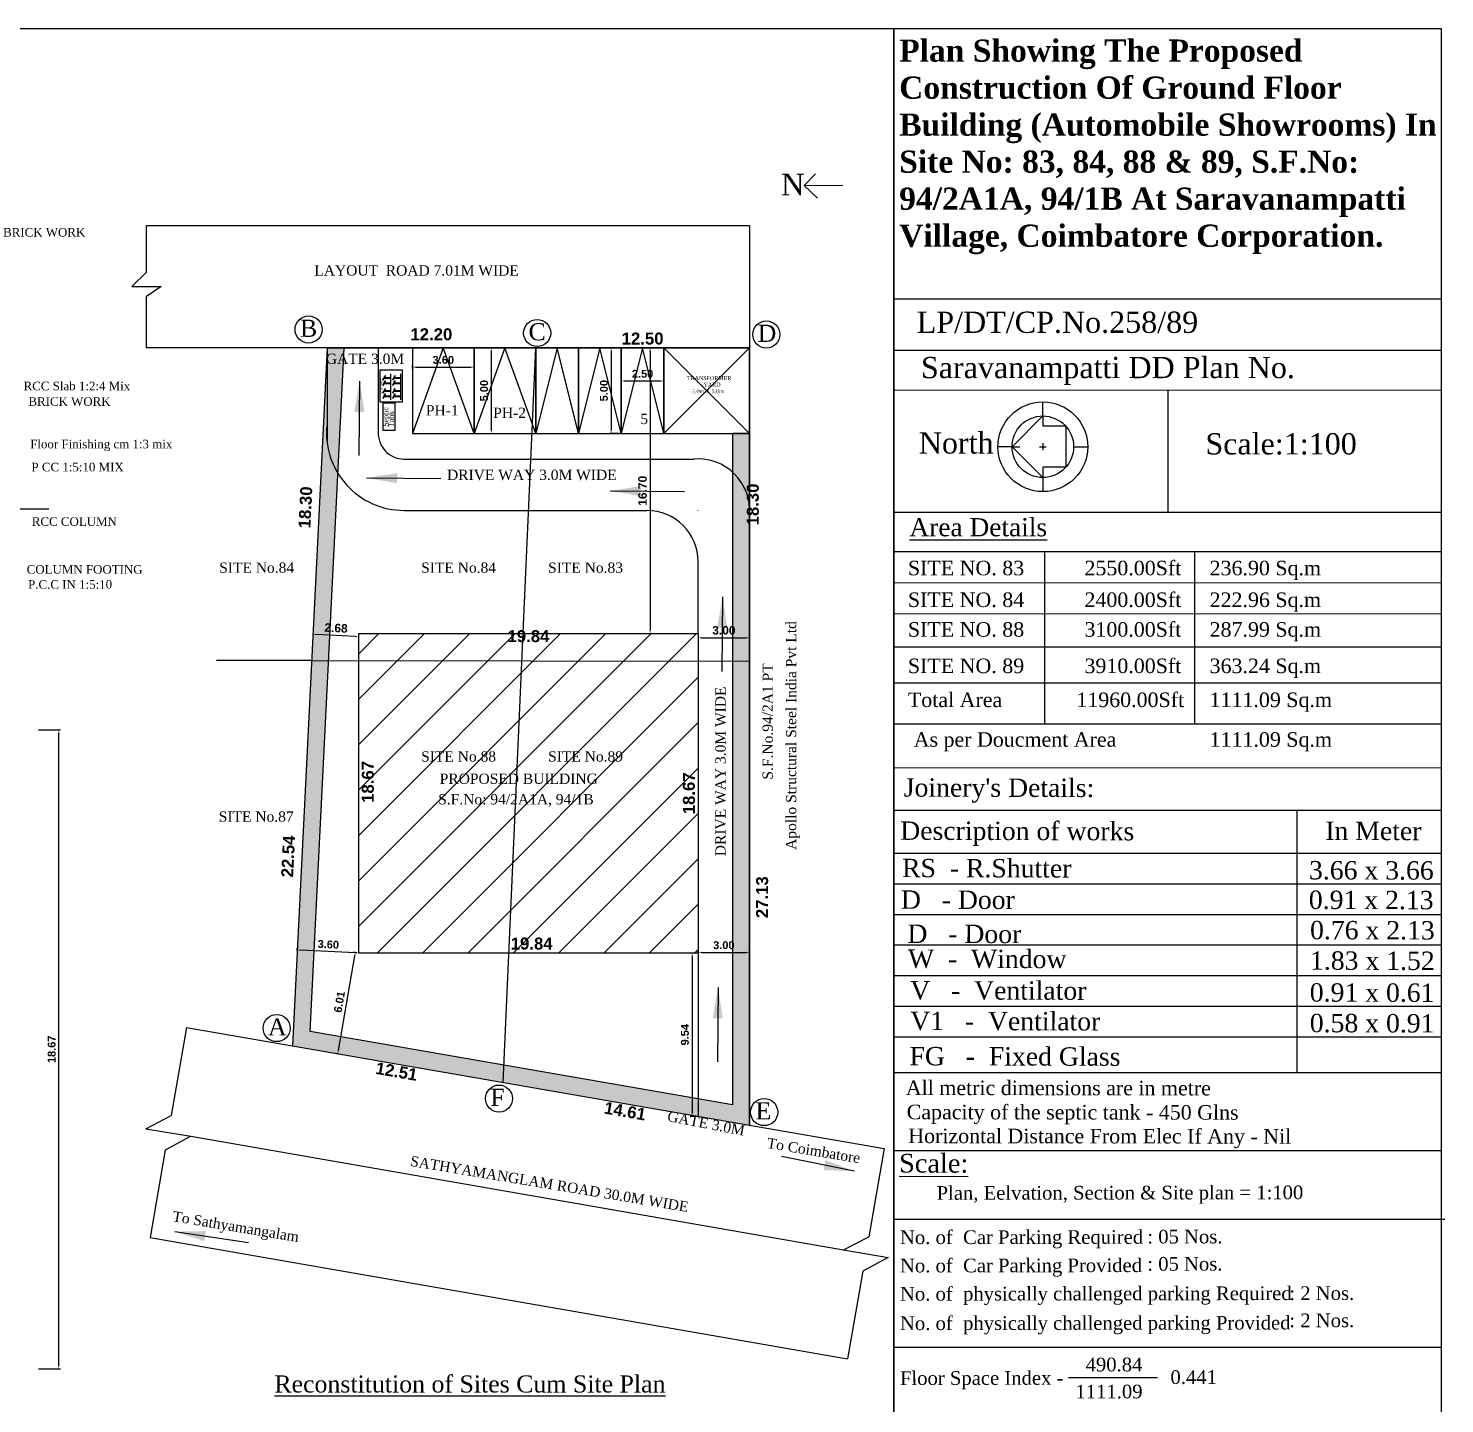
# Model space of a CAD drawing. Header units: metres. Extents: x -54 to 177, y -43 to 77.
# Drawn here: x 57 to 98.4, y 29.23 to 69.42 of the extents above; entities that cross this region are included whole.
import ezdxf
from ezdxf.lldxf.tags import DXFTag

# ---------------------------------------------------------------- set-up
doc = ezdxf.new("R2010")
doc.units = ezdxf.units.M
doc.header["$LTSCALE"] = 2
doc.header["$MEASUREMENT"] = 0
doc.header["$PDMODE"] = 34
doc.header["$PDSIZE"] = -2
doc.layers.add('NORTH_DIRECTION', color=7, linetype='Continuous', lineweight=0)
doc.styles.add('ANAND', font='times.ttf')
doc.styles.get("Standard").update_dxf_attribs({"font": 'swisseb.ttf'})
tags = doc.linetypes.add('HIDDEN2', pattern=[4.7625, 3.175, -1.5875]).pattern_tags.tags
tags[6:7] = [DXFTag(74, 4), DXFTag(75, 0), DXFTag(340, '0'), DXFTag(46, 1.0), DXFTag(50, 0.0), DXFTag(44, 0.0), DXFTag(45, 0.0)]
tags[4:5] = [DXFTag(74, 4), DXFTag(75, 0), DXFTag(340, '0'), DXFTag(46, 1.0), DXFTag(50, 0.0), DXFTag(44, 0.0), DXFTag(45, 0.0)]
doc.dimstyles.new('V1', dxfattribs={"dimtxt": 0.23, "dimasz": 0.1, "dimexe": 0.05, "dimexo": 0.0625, "dimgap": 0.09, "dimtad": 1, "dimzin": 0, "dimdsep": 46, "dimtxsty": 'Standard', "dimcen": 0.09, "dimadec": 0, "dimazin": 0, "dimtfac": 1, "dimtix": 1, "dimtofl": 0, "dimtmove": 2, "dimatfit": 0, "dimfxl": 0, "dimtolj": 1, "dimtzin": 0, "dimarcsym": 0})

# ---------------------------------------------------------------- blocks, each defined once
blk = doc.blocks.new('*D33')
at = {"color": 0, "lineweight": -2}
for p, q in [((57.296, 48.921), (57.937, 48.921)), ((57.887, 30.352), (57.887, 48.821)), ((57.296, 30.252), (57.937, 30.252))]:
    blk.add_line(p, q, dxfattribs=at)
at = {"color": 0}
for points in [[(57.87, 48.821), (57.903, 48.821), (57.887, 48.921)], [(57.87, 30.352), (57.903, 30.352), (57.887, 30.252)]]:
    blk.add_solid(points, dxfattribs=at)
at = {"layer": 'Defpoints', "color": 0}
for p in [(57.233, 48.921), (57.887, 48.921), (57.233, 30.252)]:
    blk.add_point(p, dxfattribs=at)
at = {"color": 0, "insert": (57.678, 39.587), "char_height": 0.23, "attachment_point": 5, "rotation": 90}
blk.add_mtext('\\A1;18.67', dxfattribs=at)
blk = doc.blocks.new('*D127')
at = {"color": 0, "lineweight": -2}
for p, q in [((75.013, 60.082), (75.218, 60.082)), ((75.168, 59.982), (75.168, 51.833)), ((75.013, 51.733), (75.218, 51.733))]:
    blk.add_line(p, q, dxfattribs=at)
at = {"color": 0}
for points in [[(75.151, 59.982), (75.185, 59.982), (75.168, 60.082)], [(75.151, 51.833), (75.185, 51.833), (75.168, 51.733)]]:
    blk.add_solid(points, dxfattribs=at)
at = {"layer": 'Defpoints', "color": 0}
for p in [(74.951, 60.082), (74.951, 51.733), (75.168, 51.733)]:
    blk.add_point(p, dxfattribs=at)
at = {"color": 0, "insert": (74.95, 55.908), "char_height": 0.25, "attachment_point": 5, "rotation": 90}
blk.add_mtext('\\A1;16.70', dxfattribs=at)
blk = doc.blocks.new('*D128')
at = {"color": 0, "lineweight": -2}
for p, q in [((65.312, 51.737), (65.309, 51.661)), ((66.55, 51.649), (65.411, 51.706)), ((66.651, 51.671), (66.647, 51.595))]:
    blk.add_line(p, q, dxfattribs=at)
at = {"color": 0}
for points in [[(65.412, 51.723), (65.41, 51.689), (65.311, 51.711)], [(66.551, 51.666), (66.549, 51.633), (66.65, 51.645)]]:
    blk.add_solid(points, dxfattribs=at)
at = {"layer": 'Defpoints', "color": 0}
for p in [(65.315, 51.8), (65.311, 51.711), (66.654, 51.733)]:
    blk.add_point(p, dxfattribs=at)
at = {"color": 0, "insert": (65.991, 51.896), "char_height": 0.25, "attachment_point": 5, "rotation": 357.1642}
blk.add_mtext('\\A1;2.68', dxfattribs=at)
blk = doc.blocks.new('*D129')
at = {"color": 0, "lineweight": -2}
for p, q in [((76.576, 51.671), (76.576, 51.56)), ((76.676, 51.61), (77.976, 51.61)), ((78.076, 51.671), (78.076, 51.56))]:
    blk.add_line(p, q, dxfattribs=at)
at = {"color": 0}
for points in [[(76.676, 51.626), (76.676, 51.593), (76.576, 51.61)], [(77.976, 51.626), (77.976, 51.593), (78.076, 51.61)]]:
    blk.add_solid(points, dxfattribs=at)
at = {"layer": 'Defpoints', "color": 0}
for p in [(76.576, 51.733), (78.076, 51.733), (78.076, 51.61)]:
    blk.add_point(p, dxfattribs=at)
at = {"color": 0, "insert": (77.326, 51.828), "char_height": 0.25, "attachment_point": 5}
blk.add_mtext('\\A1;3.00', dxfattribs=at)
blk = doc.blocks.new('*D107')
at = {"layer": 'Defpoints', "color": 0}
for p in [(65.139, 50.838), (66.15, 50.788), (65.592, 39.53)]:
    blk.add_point(p, dxfattribs=at)
at = {"color": 0, "insert": (64.591, 45.222), "char_height": 0.35, "attachment_point": 5, "rotation": 87.1642}
blk.add_mtext('\\A1;22.54', dxfattribs=at)
blk = doc.blocks.new('*D108')
at = {"layer": 'Defpoints', "color": 0}
for p in [(65.592, 59.977), (66.602, 59.927), (66.15, 50.788)]:
    blk.add_point(p, dxfattribs=at)
at = {"color": 0, "insert": (65.096, 55.421), "char_height": 0.35, "attachment_point": 5, "rotation": 87.1642}
blk.add_mtext('\\A1;18.30', dxfattribs=at)
blk = doc.blocks.new('*D117')
at = {"layer": 'Defpoints', "color": 0}
for p in [(65.726, 60.082), (71.826, 60.206), (71.826, 60.082)]:
    blk.add_point(p, dxfattribs=at)
at = {"color": 0, "insert": (68.776, 60.476), "char_height": 0.35, "attachment_point": 5}
blk.add_mtext('\\A1;12.20', dxfattribs=at)
blk = doc.blocks.new('*D118')
at = {"layer": 'Defpoints', "color": 0}
for p in [(64.715, 39.685), (70.878, 38.616), (70.795, 38.138)]:
    blk.add_point(p, dxfattribs=at)
at = {"color": 0, "insert": (67.76, 38.938), "char_height": 0.35, "attachment_point": 5, "rotation": 350.1551}
blk.add_mtext('\\A1;12.51', dxfattribs=at)
blk = doc.blocks.new('*D119')
at = {"layer": 'Defpoints', "color": 0}
for p in [(70.878, 38.616), (78.076, 37.367), (77.993, 36.889)]:
    blk.add_point(p, dxfattribs=at)
at = {"color": 0, "insert": (74.44, 37.779), "char_height": 0.35, "attachment_point": 5, "rotation": 350.1551}
blk.add_mtext('\\A1;14.61', dxfattribs=at)
blk = doc.blocks.new('*D109')
at = {"layer": 'Defpoints', "color": 0}
for p in [(66.747, 42.406), (66.747, 39.278), (76.669, 39.278)]:
    blk.add_point(p, dxfattribs=at)
at = {"color": 0, "insert": (71.708, 42.675), "char_height": 0.35, "attachment_point": 5}
blk.add_mtext('\\A1;19.84', dxfattribs=at)
blk = doc.blocks.new('*D110')
at = {"layer": 'Defpoints', "color": 0}
for p in [(68.414, 52.066), (67.19, 42.731), (68.414, 42.731)]:
    blk.add_point(p, dxfattribs=at)
at = {"color": 0, "insert": (66.92, 47.399), "char_height": 0.35, "attachment_point": 5, "rotation": 90}
blk.add_mtext('\\A1;18.67', dxfattribs=at)
blk = doc.blocks.new('*D111')
at = {"layer": 'Defpoints', "color": 0}
for p in [(76.795, 50.815), (76.795, 37.25), (78.716, 37.25)]:
    blk.add_point(p, dxfattribs=at)
at = {"color": 0, "insert": (78.446, 44.032), "char_height": 0.35, "attachment_point": 5, "rotation": 90}
blk.add_mtext('\\A1;27.13', dxfattribs=at)
blk = doc.blocks.new('*D112')
at = {"layer": 'Defpoints', "color": 0}
for p in [(78.076, 60.082), (78.444, 60.082), (78.076, 50.932)]:
    blk.add_point(p, dxfattribs=at)
at = {"color": 0, "insert": (78.174, 55.507), "char_height": 0.35, "attachment_point": 5, "rotation": 90}
blk.add_mtext('\\A1;18.30', dxfattribs=at)
blk = doc.blocks.new('*D113')
at = {"color": 0, "lineweight": -2}
for p, q in [((74.263, 60.082), (73.979, 60.082)), ((74.029, 59.982), (74.029, 57.682)), ((74.263, 57.582), (73.979, 57.582))]:
    blk.add_line(p, q, dxfattribs=at)
at = {"color": 0}
for points in [[(74.012, 59.982), (74.046, 59.982), (74.029, 60.082)], [(74.012, 57.682), (74.046, 57.682), (74.029, 57.582)]]:
    blk.add_solid(points, dxfattribs=at)
at = {"layer": 'Defpoints', "color": 0}
for p in [(74.326, 60.082), (74.029, 57.582), (74.326, 57.582)]:
    blk.add_point(p, dxfattribs=at)
at = {"color": 0, "insert": (73.821, 58.832), "char_height": 0.23, "attachment_point": 5, "rotation": 90}
blk.add_mtext('\\A1;5.00', dxfattribs=at)
blk = doc.blocks.new('*D114')
at = {"color": 0, "lineweight": -2}
for p, q in [((74.326, 59.114), (74.326, 59.164)), ((74.426, 59.114), (75.476, 59.114)), ((75.576, 59.114), (75.576, 59.164))]:
    blk.add_line(p, q, dxfattribs=at)
at = {"color": 0}
for points in [[(74.426, 59.131), (74.426, 59.098), (74.326, 59.114)], [(75.476, 59.131), (75.476, 59.098), (75.576, 59.114)]]:
    blk.add_solid(points, dxfattribs=at)
at = {"layer": 'Defpoints', "color": 0}
for p in [(74.326, 59.091), (75.576, 59.114), (75.576, 59.091)]:
    blk.add_point(p, dxfattribs=at)
at = {"color": 0, "insert": (74.951, 59.323), "char_height": 0.23, "attachment_point": 5}
blk.add_mtext('\\A1;2.50', dxfattribs=at)
blk = doc.blocks.new('*D115')
at = {"color": 0, "lineweight": -2}
for p, q in [((68.226, 59.479), (68.226, 59.571)), ((68.326, 59.521), (69.926, 59.521)), ((70.026, 59.479), (70.026, 59.571))]:
    blk.add_line(p, q, dxfattribs=at)
at = {"color": 0}
for points in [[(68.326, 59.538), (68.326, 59.504), (68.226, 59.521)], [(69.926, 59.538), (69.926, 59.504), (70.026, 59.521)]]:
    blk.add_solid(points, dxfattribs=at)
at = {"layer": 'Defpoints', "color": 0}
for p in [(68.226, 59.416), (70.026, 59.521), (70.026, 59.416)]:
    blk.add_point(p, dxfattribs=at)
at = {"color": 0, "insert": (69.126, 59.729), "char_height": 0.23, "attachment_point": 5}
blk.add_mtext('\\A1;3.60', dxfattribs=at)
blk = doc.blocks.new('*D116')
at = {"color": 0, "lineweight": -2}
for p, q in [((70.088, 60.082), (70.576, 60.082)), ((70.526, 59.982), (70.526, 57.682)), ((70.088, 57.582), (70.576, 57.582))]:
    blk.add_line(p, q, dxfattribs=at)
at = {"color": 0}
for points in [[(70.509, 59.982), (70.542, 59.982), (70.526, 60.082)], [(70.509, 57.682), (70.542, 57.682), (70.526, 57.582)]]:
    blk.add_solid(points, dxfattribs=at)
at = {"layer": 'Defpoints', "color": 0}
for p in [(70.026, 60.082), (70.026, 57.582), (70.526, 57.582)]:
    blk.add_point(p, dxfattribs=at)
at = {"color": 0, "insert": (70.318, 58.832), "char_height": 0.23, "attachment_point": 5, "rotation": 90}
blk.add_mtext('\\A1;5.00', dxfattribs=at)
blk = doc.blocks.new('*D120')
at = {"color": 0, "lineweight": -2}
for p, q in [((64.854, 42.488), (64.857, 42.538)), ((66.554, 42.404), (64.954, 42.483)), ((66.654, 42.399), (66.657, 42.449))]:
    blk.add_line(p, q, dxfattribs=at)
at = {"color": 0}
for points in [[(64.955, 42.5), (64.953, 42.466), (64.854, 42.488)], [(66.555, 42.42), (66.554, 42.387), (66.654, 42.399)]]:
    blk.add_solid(points, dxfattribs=at)
at = {"layer": 'Defpoints', "color": 0}
for p in [(64.854, 42.488), (64.854, 42.488), (66.654, 42.399)]:
    blk.add_point(p, dxfattribs=at)
at = {"color": 0, "insert": (65.764, 42.651), "char_height": 0.23, "attachment_point": 5, "rotation": 357.1642}
blk.add_mtext('\\A1;3.60', dxfattribs=at)
blk = doc.blocks.new('*D121')
at = {"layer": 'Defpoints', "color": 0}
for p in [(76.576, 51.733), (76.576, 51.733), (76.576, 42.399)]:
    blk.add_point(p, dxfattribs=at)
at = {"color": 0, "insert": (76.306, 47.066), "char_height": 0.35, "attachment_point": 5, "rotation": 90}
blk.add_mtext('\\A1;18.67', dxfattribs=at)
blk = doc.blocks.new('*D122')
at = {"layer": 'Defpoints', "color": 0}
for p in [(66.654, 51.733), (66.654, 51.387), (76.576, 51.733)]:
    blk.add_point(p, dxfattribs=at)
at = {"color": 0, "insert": (71.615, 51.657), "char_height": 0.35, "attachment_point": 5}
blk.add_mtext('\\A1;19.84', dxfattribs=at)
blk = doc.blocks.new('*D123')
at = {"color": 0, "lineweight": -2}
for p, q in [((76.576, 42.42), (76.576, 42.47)), ((76.676, 42.42), (77.976, 42.42)), ((78.076, 42.42), (78.076, 42.47))]:
    blk.add_line(p, q, dxfattribs=at)
at = {"color": 0}
for points in [[(76.676, 42.437), (76.676, 42.403), (76.576, 42.42)], [(77.976, 42.437), (77.976, 42.403), (78.076, 42.42)]]:
    blk.add_solid(points, dxfattribs=at)
at = {"layer": 'Defpoints', "color": 0}
for p in [(76.576, 42.399), (78.076, 42.42), (78.076, 42.399)]:
    blk.add_point(p, dxfattribs=at)
at = {"color": 0, "insert": (77.326, 42.628), "char_height": 0.23, "attachment_point": 5}
blk.add_mtext('\\A1;3.00', dxfattribs=at)
blk = doc.blocks.new('*D124')
at = {"color": 0, "lineweight": -2}
for p, q in [((76.513, 42.399), (76.346, 42.399)), ((76.396, 42.299), (76.396, 37.727)), ((76.513, 37.627), (76.346, 37.627))]:
    blk.add_line(p, q, dxfattribs=at)
at = {"color": 0}
for points in [[(76.379, 42.299), (76.413, 42.299), (76.396, 42.399)], [(76.379, 37.727), (76.413, 37.727), (76.396, 37.627)]]:
    blk.add_solid(points, dxfattribs=at)
at = {"layer": 'Defpoints', "color": 0}
for p in [(76.576, 42.399), (76.396, 37.627), (76.576, 37.627)]:
    blk.add_point(p, dxfattribs=at)
at = {"color": 0, "insert": (76.188, 40.013), "char_height": 0.23, "attachment_point": 5, "rotation": 90}
blk.add_mtext('\\A1;9.54', dxfattribs=at)
blk = doc.blocks.new('*D125')
at = {"color": 0, "lineweight": -2}
for p, q in [((66.534, 42.318), (66.054, 39.555)), ((66.593, 42.409), (66.502, 42.425)), ((66.079, 39.449), (65.988, 39.465))]:
    blk.add_line(p, q, dxfattribs=at)
at = {"color": 0}
for points in [[(66.518, 42.321), (66.55, 42.315), (66.551, 42.417)], [(66.038, 39.557), (66.071, 39.552), (66.037, 39.456)]]:
    blk.add_solid(points, dxfattribs=at)
at = {"layer": 'Defpoints', "color": 0}
for p in [(66.654, 42.399), (66.037, 39.456), (66.14, 39.438)]:
    blk.add_point(p, dxfattribs=at)
at = {"color": 0, "insert": (66.089, 40.972), "char_height": 0.23, "attachment_point": 5, "rotation": 80.1551}
blk.add_mtext('\\A1;6.01', dxfattribs=at)
blk = doc.blocks.new('*D126')
at = {"layer": 'Defpoints', "color": 0}
for p in [(71.826, 60.082), (78.076, 60.082), (78.076, 60.082)]:
    blk.add_point(p, dxfattribs=at)
at = {"color": 0, "insert": (74.951, 60.352), "char_height": 0.35, "attachment_point": 5}
blk.add_mtext('\\A1;12.50', dxfattribs=at)

msp = doc.modelspace()

# ---------------------------------------------------------------- hatches: boundary and pattern name
h = msp.add_hatch()
h.set_pattern_fill('GRAVEL', color=256, scale=0.5)
h.set_pattern_definition([(228.012788, (-110.18427, 29.348434), (-4, -4.5), [0.067268, -6.659544]), (184.969741, (-110.229268, 29.298434), (6, 0.5), [0.115434, -11.4279624]), (132.510447, (-110.344268, 29.288434), (5, -5.5), [0.081394, -8.0580163]), (267.273689, (-110.539268, 29.163434), (0.5, 10), [0.105119, -10.406779]), (292.833654, (-110.544268, 29.058434), (-2.5, 6), [0.1030775, -10.2046866]), (357.273689, (-110.504268, 28.963434), (-10, 0.5), [0.105119, -10.406779]), (37.69424, (-110.399268, 28.958434), (-6.5, -5), [0.1390145, -13.7624243]), (72.255328, (-110.289268, 29.043434), (3.5, 11), [0.131244, -12.9931607]), (121.429566, (-110.249268, 29.168434), (-4, 6.5), [0.105475, -10.4420366]), (175.236358, (-110.30427, 29.258434), (5.5, -0.5), [0.120416, -5.9003813]), (222.397438, (-110.424268, 29.268434), (-6, -5.5), [0.155724, -15.4166875]), (138.814075, (-110.04427, 29.158434), (-3.5, 3), [0.0531505, -5.2619224]), (171.469234, (-110.084268, 29.193434), (6.5, -1), [0.1011185, -10.0107557]), (225, (-110.18427, 29.20843), (-1e-16, -0.5), [0.0707105, -0.6363963]), (203.19859, (-110.21927, 29.268434), (2.5, 1), [0.038079, -3.7698076]), (291.80141, (-110.25427, 29.25343), (-0.5, 1.5), [0.0538515, -2.6387309]), (30.963757, (-110.23427, 29.20343), (1.5, 1), [0.0874645, -2.8280114]), (161.56505, (-110.15927, 29.24843), (1, -0.5), [0.0632455, -1.5178933]), (16.38954, (-110.544268, 29.253434), (5, 1.5), [0.0886, -8.7714226]), (70.346176, (-110.45927, 29.278434), (-2, -5.5), [0.0743305, -7.3587039]), (293.19859, (-110.15927, 29.348434), (-1, 2.5), [0.0761575, -3.731729]), (343.61046, (-110.129268, 29.278434), (-5, 1.5), [0.0886, -8.7714226]), (339.443955, (-110.54427, 28.943434), (-2.5, 1), [0.08544, -4.1865619]), (294.77514, (-110.46427, 28.913434), (-2.5, 5.5), [0.071589, -7.0873215]), (66.80141, (-110.15427, 28.848434), (1, 2.5), [0.0761575, -3.731729]), (17.354025, (-110.124268, 28.918434), (-6.5, -2), [0.0838155, -8.2977118]), (69.443955, (-110.39927, 28.848434), (-1, -2.5), [0.04272, -4.2292819]), (101.30993, (-110.18427, 28.84843), (-0.5, 2), [0.025495, -2.5240148]), (165.96376, (-110.18927, 28.87343), (1.5, -0.5), [0.1030775, -1.9584753]), (186.009006, (-110.289268, 28.898434), (5, 0.5), [0.095525, -9.4569616]), (303.69007, (-110.23427, 29.15843), (-0.5, 1), [0.072111, -1.7306646]), (353.157227, (-110.194268, 29.098434), (8.5, -1), [0.125897, -12.4637813]), (60.945396, (-110.06927, 29.083434), (-2, -3.5), [0.051478, -5.0963371]), (90, (-110.04427, 29.12843), (-0.5, 0.5), [0.03, -0.47]), (120.256437, (-110.29927, 28.913434), (2, -3.5), [0.069462, -6.87676]), (48.012788, (-110.33427, 28.973434), (4, 4.5), [0.134536, -6.592276]), (0, (-110.24427, 29.07343), (0.5, 0.5), [0.13, -0.37]), (325.304846, (-110.114268, 29.073434), (5, -3.5), [0.079057, -7.8266372]), (254.054604, (-110.04927, 29.028434), (-0.5, -2), [0.072801, -3.567254]), (207.645975, (-110.069268, 28.958434), (-9.5, -5), [0.1185325, -11.7347371]), (175.426079, (-110.174268, 28.903434), (-6.5, 0.5), [0.1253995, -12.4145367])])
h.paths.add_polyline_path([(78.0756, 57.5819), (77.5756, 57.5819), (77.5756, 37.9612), (65.2366, 40.1025), (66.2262, 60.0819), (65.7256, 60.0819), (64.7153, 39.6855), (78.0756, 37.3669)])
h = msp.add_hatch()
h.set_pattern_fill('ANSI31', color=256, scale=7.5)
h.set_pattern_definition([(45, (-266.8075, -22.458), (-0.6629126, 0.6629126), [])])
h.paths.add_polyline_path([(66.6542, 51.7333), (76.5756, 51.7333), (76.5756, 42.3988), (66.6542, 42.3988)])

# ---------------------------------------------------------------- linework, layer by layer
for p, q in [((60.0161, 61.871), (60.4494, 62.2898)), ((60.0161, 61.871), (60.8827, 61.871)), ((60.8827, 61.871), (60.4494, 61.5814)), ((82.2994, 61.5125), (98.2893, 61.513)), ((65.7256, 60.0819), (64.7153, 39.6855)), ((65.7256, 60.0819), (78.0756, 60.0819)), ((65.7256, 60.0819), (65.7256, 57.3508)), ((67.2256, 60.0819), (67.2256, 57.5132)), ((75.5756, 57.5819), (78.0756, 60.0819)), ((75.5756, 60.0796), (78.0756, 57.5819)), ((78.0756, 60.0819), (78.0756, 37.3669)), ((82.2994, 60.0149), (98.2893, 60.0154)), ((67.368, 59.1478), (67.427, 59.2773)), ((67.3746, 59.1448), (67.4337, 59.2742)), ((67.4068, 59.2153), (67.5947, 59.2153)), ((67.427, 59.2773), (67.4337, 59.2742)), ((67.5947, 58.9475), (67.5947, 59.3268)), ((67.6531, 59.1478), (67.7121, 59.2773)), ((67.6597, 59.1448), (67.7188, 59.2742)), ((67.6919, 59.2153), (67.8798, 59.2153)), ((67.7121, 59.2773), (67.7188, 59.2742)), ((67.8798, 58.9475), (67.8798, 59.3268)), ((67.368, 59.1478), (67.3746, 59.1448)), ((67.368, 58.9949), (67.427, 59.1244)), ((67.368, 58.9949), (67.3746, 58.9919)), ((67.368, 58.7686), (67.427, 58.898)), ((67.3746, 58.9919), (67.4337, 59.1214)), ((67.3746, 58.7655), (67.4337, 58.895)), ((67.5947, 59.1828), (67.392, 59.1828)), ((67.5947, 59.03), (67.392, 59.03)), ((67.5947, 58.8036), (67.392, 58.8036)), ((67.4068, 59.0625), (67.5947, 59.0625)), ((67.4068, 58.8361), (67.5947, 58.8361)), ((67.427, 59.1244), (67.4337, 59.1214)), ((67.427, 58.898), (67.4337, 58.895)), ((67.5947, 58.5683), (67.5947, 58.9475)), ((67.6531, 59.1478), (67.6597, 59.1448)), ((67.6531, 58.9949), (67.7121, 59.1244)), ((67.6531, 58.9949), (67.6597, 58.9919)), ((67.6531, 58.7686), (67.7121, 58.898)), ((67.6597, 58.9919), (67.7188, 59.1214)), ((67.6597, 58.7655), (67.7188, 58.895)), ((67.8798, 59.1828), (67.6771, 59.1828)), ((67.8798, 59.03), (67.6771, 59.03)), ((67.8798, 58.8036), (67.6771, 58.8036)), ((67.6919, 59.0625), (67.8798, 59.0625)), ((67.6919, 58.8361), (67.8798, 58.8361)), ((67.7121, 59.1244), (67.7188, 59.1214)), ((67.7121, 58.898), (67.7188, 58.895)), ((67.8798, 58.5683), (67.8798, 58.9475)), ((82.3041, 58.8507), (98.2939, 58.8512)), ((90.3042, 58.851), (90.3044, 55.2847)), ((67.368, 58.7686), (67.3746, 58.7655)), ((67.368, 58.6157), (67.427, 58.7452)), ((67.368, 58.6157), (67.3746, 58.6127)), ((67.3746, 58.6127), (67.4337, 58.7421)), ((67.5947, 58.6507), (67.392, 58.6507)), ((67.4068, 58.6832), (67.5947, 58.6832)), ((67.427, 58.7452), (67.4337, 58.7421)), ((67.6531, 58.7686), (67.6597, 58.7655)), ((67.6531, 58.6157), (67.7121, 58.7452)), ((67.6531, 58.6157), (67.6597, 58.6127)), ((67.6597, 58.6127), (67.7188, 58.7421)), ((67.8798, 58.6507), (67.6771, 58.6507)), ((67.6919, 58.6832), (67.8798, 58.6832)), ((67.7121, 58.7452), (67.7188, 58.7421)), ((86.6503, 58.0924), (86.6503, 58.5037)), ((85.7502, 57.1923), (86.6503, 58.0924)), ((86.6503, 58.0924), (86.6503, 57.7923)), ((87.3213, 57.7923), (86.6503, 57.7923)), ((87.3213, 57.7923), (87.3213, 56.5923)), ((85.7502, 57.1923), (85.339, 57.1923)), ((85.7502, 57.1923), (85.9794, 57.1923)), ((85.7502, 57.1923), (86.6503, 56.2922)), ((86.5499, 57.1923), (86.7507, 57.1923)), ((86.6503, 57.2927), (86.6503, 57.0919)), ((87.5504, 57.1923), (87.9617, 57.1923)), ((67.9756, 56.8325), (76.4612, 56.8325)), ((86.6503, 56.5923), (86.6503, 56.2922)), ((87.3213, 56.5923), (86.6503, 56.5923)), ((86.6503, 56.2922), (86.6503, 55.881)), ((33.5235, 55.3795, 118571.473), (57.5919, 55.3795, 1514.3955)), ((67.9756, 55.3325), (75.0756, 55.3325)), ((82.3016, 55.2844), (98.2809, 55.2849)), ((76.5756, 51.7333), (76.5756, 53.8325)), ((82.304, 54.1283), (98.2915, 54.13)), ((86.6951, 54.1288), (86.6956, 49.0945)), ((91.0857, 54.1293), (91.0862, 49.095)), ((82.304, 53.2212), (98.2915, 53.2229)), ((82.304, 52.314), (98.2915, 52.3157)), ((82.304, 51.3482), (98.2915, 51.3499)), ((65.273, 50.9431), (62.4928, 50.9431)), ((82.304, 50.2925), (98.2915, 50.2942)), ((82.304, 49.0941), (98.2915, 49.0958)), ((82.3041, 47.8147), (98.2916, 47.8164)), ((98.2917, 46.5627), (82.3041, 46.5622)), ((94.0782, 46.543), (94.0784, 38.9081)), ((82.3041, 45.3185), (98.2919, 45.319)), ((82.3041, 44.424), (98.292, 44.4245)), ((82.3041, 43.5295), (98.2921, 43.53)), ((76.5756, 42.3988), (76.5756, 37.6272)), ((82.3041, 42.635), (98.2922, 42.6355)), ((82.3041, 41.7405), (98.2923, 41.741)), ((82.3041, 40.846), (98.2923, 40.8465)), ((61.6207, 40.2225), (61.173, 37.6487)), ((61.6207, 40.2225), (64.7153, 39.6855)), ((82.3041, 39.9515), (98.2924, 39.952)), ((64.7153, 39.6855), (78.0756, 37.3669)), ((82.3041, 38.9077), (98.2925, 38.9082)), ((60.4338, 37.2671), (61.173, 37.6487)), ((60.4338, 37.2671), (61.7411, 37.046)), ((78.0756, 37.3669), (82.0096, 36.6843)), ((61.7411, 37.046), (60.9979, 36.6414)), ((60.9979, 36.6414), (60.5532, 34.0845)), ((82.0096, 36.6843), (81.562, 34.1104)), ((82.3041, 36.63), (98.2936, 36.6305)), ((82.3041, 34.6264), (98.3962, 34.6269)), ((60.5532, 34.0845), (80.9421, 30.5463)), ((80.8227, 33.7289), (81.562, 34.1104)), ((80.8227, 33.7289), (82.1301, 33.5078)), ((82.1301, 33.5078), (81.3868, 33.1032)), ((81.3868, 33.1032), (80.9421, 30.5463)), ((82.3041, 30.8838), (98.2937, 30.8843)), ((87.4013, 29.9966), (90.002, 29.9966))]:
    msp.add_line(p, q)
at = {"linetype": 'HIDDEN2', "ltscale": 0.5}
for p, q in [((70.8782, 38.616), (71.8256, 60.0819)), ((65.273, 50.9431), (78.0756, 50.9319)), ((61.7411, 37.046), (80.8227, 33.7289))]:
    msp.add_line(p, q, dxfattribs=at)
for points in [[(5.6435, 69.4181), (82.2994, 69.4181), (82.2994, 17.5897), (5.6435, 17.5897)], [(82.2994, 69.4181), (98.29, 69.4181), (98.29, 8.2367), (82.2994, 8.2367)], [(65.2366, 40.1025), (66.2262, 60.0819), (65.7256, 60.0819), (64.7153, 39.6855), (78.0756, 37.3669), (78.0756, 57.5819), (77.5756, 57.5819), (77.5756, 37.9612)], [(70.0256, 60.0819), (68.2256, 60.0819), (68.2256, 57.5819), (70.0256, 57.5819)], [(71.8256, 60.0819), (70.0256, 60.0819), (70.0256, 57.5819), (71.8256, 57.5819)], [(73.0756, 60.0819), (71.8256, 60.0819), (71.8256, 57.5819), (73.0756, 57.5819)], [(74.3256, 60.0819), (73.0756, 60.0819), (73.0756, 57.5819), (74.3256, 57.5819)], [(75.5756, 60.0819), (74.3256, 60.0819), (74.3256, 57.5819), (75.5756, 57.5819)], [(75.5756, 57.5819), (78.0756, 57.5819), (78.0756, 60.0819), (75.5756, 60.0819)], [(67.3685, 57.6665), (67.3685, 58.4767), (67.7045, 58.4767), (67.7045, 57.6665)], [(66.6542, 51.7333), (76.5756, 51.7333), (76.5756, 42.3988), (66.6542, 42.3988)]]:
    msp.add_lwpolyline(points, close=True)
for points in [[(60.4494, 62.2898), (60.4494, 63.66), (78.0756, 63.66), (78.0756, 60.0819), (60.4494, 60.0819), (60.4494, 61.5814)], [(70.0256, 57.5819), (69.1256, 60.0819), (68.2256, 57.5819)], [(71.8256, 57.5819), (70.9256, 60.0819), (70.0256, 57.5819)], [(73.0756, 57.5819), (72.4506, 60.0819), (71.8256, 57.5819)], [(74.3256, 57.5819), (73.7006, 60.0819), (73.0756, 57.5819)], [(75.5756, 57.5819), (74.9506, 60.0819), (74.3256, 57.5819)]]:
    msp.add_lwpolyline(points)
at = {"elevation": -346.5304}
msp.add_lwpolyline([(67.2775, 58.4998), (67.2775, 59.4439), (67.9252, 59.4439), (67.9252, 58.4998)], close=True, dxfattribs=at)
for centre, radius in [((65.1873, 60.6188), 0.3958), ((71.8696, 60.5166), 0.3958), ((78.5661, 60.4719), 0.3958), ((86.6503, 57.1923), 1.3114), ((86.6503, 57.1923), 0.9001), ((64.2535, 40.206), 0.3958), ((70.7537, 38.1468), 0.3958), ((78.5045, 37.7515), 0.3958)]:
    msp.add_circle(centre, radius)
for centre, radius, start, end in [((67.9756, 57.5958), 2.2633, 173.78635, 270), ((67.9844, 57.5958), 0.7633, 173.78635, 270), ((76.5756, 55.3325), 1.5044, 355.63784, 94.36216), ((75.0756, 53.8325), 1.5, 0, 90), ((76.5756, 55.3325), 0.00436, 355.63784, 94.36216)]:
    msp.add_arc(centre, radius, start, end)
at = {"layer": 'NORTH_DIRECTION', "color": 7}
msp.add_line((79.678, 64.8277), (80.0025, 65.1694), dxfattribs=at)
msp.add_lwpolyline([(80.067, 64.4582), (79.678, 64.8277), (80.8051, 64.8277)], dxfattribs=at)

# ---------------------------------------------------------------- texts
at = {"style": 'ANAND'}
for s, height, p in [('BRICK WORK', 0.25, (56.2584, 63.334, -10447.3581)), ('LAYOUT  ROAD 7.01M WIDE', 0.3, (65.3549, 62.1941)), ('B', 0.5, (64.9349, 60.4049)), ('C', 0.5, (71.6171, 60.3027)), ('D', 0.5, (78.3136, 60.258)), ('GATE 3.0M', 0.3, (65.6922, 59.6123)), ('TRANSFORMER', 0.115, (76.2487, 59.1418)), ('RCC Slab 1:2:4 Mix', 0.25, (56.8578, 58.8429, 2489.299)), ('5.0m X 5.0m', 0.115, (76.396, 58.7585)), ('YARD', 0.115, (76.7327, 58.9501)), ('BRICK WORK', 0.25, (56.998, 58.3879, 2489.299)), ('PH-1', 0.3, (68.6163, 58.1061)), ('PH-2', 0.3, (70.5855, 58.034)), ('5', 0.3, (74.8846, 57.8557)), ('Floor Finishing cm 1:3 mix', 0.25, (57.0498, 57.1476, 2489.299)), ('P CC 1:5:10 MIX', 0.25, (57.0872, 56.4741, 2489.299)), ('DRIVE WAY 3.0M WIDE', 0.3, (69.234, 56.221)), ('RCC COLUMN', 0.25, (57.0967, 54.8815, 2489.299)), ('COLUMN FOOTING', 0.25, (56.9472, 53.484, 2489.299)), ('SITE No.84', 0.3, (62.5749, 53.5102)), ('SITE No.84', 0.3, (68.4771, 53.5102)), ('SITE No.83', 0.3, (72.1879, 53.5102)), ('P.C.C IN 1:5:10', 0.25, (56.9894, 53.0455, 2489.299)), ('SITE No.88', 0.3, (68.4771, 47.9936)), ('SITE No.89', 0.3, (72.1879, 47.9936)), ('PROPOSED BUILDING', 0.3, (69.021, 47.3422)), ('S.F.No: 94/2A1A, 94/1B', 0.3, (68.9767, 46.7432)), ('SITE No.87', 0.3, (62.5607, 46.2368)), ('A', 0.5, (64.0011, 39.9921)), ('F', 0.5, (70.5013, 37.9329)), ('E', 0.5, (78.252, 37.5376)), ('%%UReconstitution of Sites Cum Site Plan', 0.5, (64.1868, 29.5589))]:
    msp.add_text(s, height=height, dxfattribs=at).set_placement(p)
for s, height, rotation, p in [('LP/DT/CP.No.258/89', 0.6205, 0.00182, (82.9637, 60.5195)), ('Saravanampatti DD Plan No.', 0.6205, 0.00182, (83.0873, 59.1969)), ('Solar System', 0.0575, 90, (67.3389, 58.7352)), ('Septic', 0.15, 90, (67.5152, 57.7798)), ('Tank', 0.15, 90, (67.6723, 57.7679)), ('North', 0.6205, 0.00182, (83.0243, 56.9923)), ('Scale:1:100', 0.6205, 0.00182, (91.4022, 56.9677)), ('%%UArea Details', 0.530212, 0.00182, (82.7502, 54.5766)), ('Apollo Structural Steel India Pvt Ltd', 0.3, 90, (79.4418, 45.414)), ('S.F.No.94/2A1 PT', 0.3, 90, (78.7565, 47.4666)), ('DRIVE WAY 3.0M WIDE', 0.3, 90, (77.3773, 45.2282)), ("Joinery's Details:", 0.536397, 359.86021, (82.5841, 46.9705)), ('Description of works', 0.536397, 359.86021, (82.4813, 45.7084)), ('In Meter', 0.5364, 359.86021, (94.9057, 45.7038)), ('RS  - R.Shutter', 0.536397, 359.86021, (82.5346, 44.6172)), ('3.66 x 3.66', 0.536397, 359.86021, (94.4297, 44.553)), ('D   - Door', 0.5364, 359.86021, (82.5004, 43.6945)), ('0.91 x 2.13', 0.536397, 359.86021, (94.4251, 43.6878)), ('D   - Door', 0.5364, 359.86021, (82.6911, 42.6965)), ('0.76 x 2.13', 0.536397, 359.86021, (94.4606, 42.8031)), ('W  -  Window', 0.536397, 359.86021, (82.7063, 41.9675)), ('1.83 x 1.52', 0.536397, 359.86021, (94.4588, 41.9132)), ('V   -  Ventilator', 0.536397, 359.86021, (82.7727, 41.0439)), ('0.91 x 0.61', 0.536397, 359.86021, (94.4527, 40.9812)), ('V1   -  Ventilator', 0.536397, 359.86021, (82.7727, 40.1494)), ('0.58 x 0.91', 0.536397, 359.86021, (94.4527, 40.0867)), ('FG   -  Fixed Glass', 0.536397, 359.86021, (82.7523, 39.12)), ('All metric dimensions are in metre', 0.424355, 359.92248, (82.6444, 38.2516)), ('GATE 3.0M', 0.3, 349.10908, (75.6554, 37.4937)), ('Capacity of the septic tank - 450 Glns', 0.424355, 359.92248, (82.6712, 37.5434)), ('Horizontal Distance From Elec If Any - Nil', 0.424355, 359.92248, (82.716, 36.8457)), ('To Coimbatore', 0.3, 350.54902, (78.5667, 36.7085)), ('SATHYAMANGLAM ROAD 30.0M WIDE', 0.3, 350.54902, (68.1429, 36.1826)), ('%%uScale:', 0.54813, 359.92248, (82.4478, 35.9854)), ('Plan, Eelvation, Section & Site plan = 1:100', 0.399635, 0.0916, (83.5445, 35.1894)), ('To Sathyamangalam', 0.3, 350.54902, (61.1926, 34.5667)), ('No. of  Car Parking Required', 0.399635, 0.0916, (82.4746, 33.8939)), (': 05 Nos.', 0.39964, 0.0916, (89.7052, 33.9126)), ('No. of  Car Parking Provided', 0.399635, 0.0916, (82.4746, 33.0667)), (': 05 Nos.', 0.39964, 0.0916, (89.7052, 33.118)), ('No. of  physically challenged parking Required', 0.399635, 0.0916, (82.4746, 32.242)), (': 2 Nos.', 0.39964, 0.0916, (93.857, 32.2609)), ('No. of  physically challenged parking Provided', 0.399635, 0.0916, (82.4747, 31.3823)), (': 2 Nos.', 0.39964, 0.0916, (93.857, 31.4662)), ('490.84', 0.39964, 0.0916, (87.9005, 30.1748)), ('Floor Space Index -   ', 0.399635, 0.0916, (82.4747, 29.7792)), ('0.441', 0.39964, 0.0916, (90.3808, 29.8084)), ('1111.09', 0.39964, 0.0916, (87.6034, 29.3855))]:
    msp.add_text(s, height=height, rotation=rotation, dxfattribs=at).set_placement(p)
at = {"attachment_point": 1, "rotation": 0.00182, "style": 'ANAND'}
for s, width, heights, insert, char_height in [('{\\fBook Antiqua|b1|i0|c0|p18;\\H1.0637x;Plan Showing The Proposed Construction Of Ground Floor Building (Automobile Showrooms) In Site No: 83, 84, 88 & 89, S.F.No: 94/2A1A, 94/1B At Saravanampatti Village, Coimbatore Corporation.\\P\\H0.94015x; }', 15.914512, [9.2539], (82.451, 69.0918), 0.61), ('SITE NO. 83', 16.580134, [0], (82.706, 53.8611), 0.42417), ('2550.00Sft', 16.580134, [0], (87.8674, 53.8611), 0.42417), ('236.90 Sq.m', 16.580134, [0], (91.5251, 53.8611), 0.42417), ('SITE NO. 84', 16.580134, [0], (82.7061, 52.9345), 0.42417), ('2400.00Sft', 16.580134, [0], (87.8674, 52.9345), 0.42417), ('222.96 Sq.m', 16.580134, [0], (91.5252, 52.9345), 0.42417), ('SITE NO. 88', 16.580134, [0], (82.7061, 52.0673), 0.42417), ('3100.00Sft', 16.580134, [0], (87.8674, 52.0673), 0.42417), ('287.99 Sq.m', 16.580134, [0], (91.5252, 52.0673), 0.42417), ('SITE NO. 89', 16.580134, [0], (82.7061, 51.0027), 0.42417), ('3910.00Sft', 16.580134, [0], (87.8674, 51.0027), 0.42417), ('363.24 Sq.m', 16.580134, [0], (91.5252, 51.0027), 0.42417), ('Total Area', 16.580134, [0], (82.7061, 50.0108), 0.42417), ('11960.00Sft', 16.580134, [0], (87.6299, 50.0108), 0.42417), ('1111.09 Sq.m', 16.580134, [0], (91.5252, 50.0108), 0.42417), ('As per Doucment Area', 16.580134, [0], (82.8758, 48.8517), 0.42417), ('1111.09 Sq.m', 16.580134, [0], (91.5252, 48.8517), 0.42417)]:
    msp.add_mtext_dynamic_manual_height_columns(s, width=width, gutter_width=60, heights=heights, dxfattribs=dict(at, insert=insert, char_height=char_height))
at = {"layer": 'NORTH_DIRECTION', "color": 7, "insert": (78.9975, 65.1706), "char_height": 0.63165, "width": 0.919858, "attachment_point": 1, "rotation": 359.92248, "style": 'ANAND'}
msp.add_mtext('N ', dxfattribs=at)

# ---------------------------------------------------------------- dimensions: what is measured, and where the dimension line sits
for p1, p2, distance, override, picture, middle in [((65.7256, 60.0819), (71.8256, 60.0819), 0.1245, {"dimtxt": 0.35, "dimlfac": 2, "dimse1": 1, "dimse2": 1, "dimsd1": 1, "dimsd2": 1}, '*D117', (68.7756, 60.4763)), ((71.8256, 60.0819), (78.0756, 60.0819), 0, {"dimtxt": 0.35, "dimlfac": 2, "dimse1": 1, "dimse2": 1, "dimsd1": 1, "dimsd2": 1}, '*D126', (74.9506, 60.3518)), ((70.0256, 60.0819), (70.0256, 57.5819), 0.5, {"dimlfac": 2, "dimfxl": 12, "dimfxlon": 1, "dimarcsym": 1}, '*D116', (70.3176, 58.8319)), ((74.3256, 60.0819), (74.3256, 57.5819), -0.2965, {"dimlfac": 2, "dimfxl": 12, "dimfxlon": 1, "dimarcsym": 1}, '*D113', (73.8211, 58.8319)), ((78.0756, 50.9319), (78.0756, 60.0819), -0.3683, {"dimtxt": 0.35, "dimlfac": 2, "dimse1": 1, "dimse2": 1, "dimsd1": 1, "dimsd2": 1}, '*D112', (78.1741, 55.5069)), ((68.2256, 59.4161), (70.0256, 59.4161), 0.1049, {"dimlfac": 2, "dimfxl": 12, "dimfxlon": 1, "dimarcsym": 1}, '*D115', (69.1256, 59.729)), ((74.3256, 59.0906), (75.5756, 59.0906), 0.0238, {"dimlfac": 2, "dimfxl": 12, "dimfxlon": 1, "dimarcsym": 1}, '*D114', (74.9506, 59.3226)), ((66.6542, 51.7333), (65.3154, 51.7996), 0.0888, {"dimtxt": 0.25, "dimlfac": 2, "dimfxl": 9, "dimfxlon": 1, "dimarcsym": 1}, '*D128', (65.9912, 51.8959)), ((76.5756, 51.7333), (78.0756, 51.7333), -0.1235, {"dimtxt": 0.25, "dimlfac": 2, "dimfxl": 9, "dimfxlon": 1, "dimarcsym": 1}, '*D129', (77.3256, 51.8281)), ((65.592, 39.5301), (66.1496, 50.7878), 1.012, {"dimtxt": 0.35, "dimlfac": 2, "dimse1": 1, "dimse2": 1, "dimsd1": 1, "dimsd2": 1}, '*D107', (64.5905, 45.2223)), ((76.7953, 50.8146), (76.7953, 37.2496), 1.9204, {"dimtxt": 0.35, "dimlfac": 2, "dimse1": 1, "dimse2": 1, "dimsd1": 1, "dimsd2": 1}, '*D111', (78.4459, 44.0321)), ((66.6542, 42.3988), (64.8541, 42.488), 0, {"dimlfac": 2, "dimfxl": 9, "dimfxlon": 1, "dimarcsym": 1}, '*D120', (65.7645, 42.6512)), ((66.6542, 42.3988), (66.1404, 39.4381), -0.1047, {"dimlfac": 2, "dimfxl": 9, "dimfxlon": 1, "dimarcsym": 1}, '*D125', (66.0892, 40.9719)), ((64.7153, 39.6855), (70.8782, 38.616), -0.4853, {"dimtxt": 0.35, "dimlfac": 2, "dimse1": 1, "dimse2": 1, "dimsd1": 1, "dimsd2": 1}, '*D118', (67.7599, 38.9384))]:
    dim = msp.add_aligned_dim(p1=p1, p2=p2, distance=distance, dimstyle='V1', override=override)
    dim.commit()
    dim.dimension.update_dxf_attribs({"geometry": picture, "text_midpoint": middle})
for base, p1, p2, angle, override, picture, middle in [((75.168, 51.7333), (74.9506, 60.0819), (74.9506, 51.7333), 90, {"dimtxt": 0.25, "dimlfac": 2, "dimfxl": 9, "dimfxlon": 1, "dimarcsym": 1}, '*D127', (74.9497, 55.9076)), ((65.5915, 59.9766), (66.1496, 50.7878), (66.6023, 59.9266), 267.16423, {"dimtxt": 0.35, "dimlfac": 2, "dimse1": 1, "dimse2": 1, "dimsd1": 1, "dimsd2": 1}, '*D108', (65.0957, 55.4206)), ((67.1901, 42.7315), (68.4137, 52.0659), (68.4137, 42.7315), 90, {"dimtxt": 0.35, "dimlfac": 2, "dimse1": 1, "dimse2": 1, "dimsd1": 1, "dimsd2": 1}, '*D110', (66.9202, 47.3987)), ((76.5756, 51.7333), (76.5756, 42.3988), (76.5756, 51.7333), 90, {"dimtxt": 0.35, "dimlfac": 2, "dimse1": 1, "dimse2": 1, "dimsd1": 1, "dimsd2": 1}, '*D121', (76.3058, 47.066)), ((57.8867, 48.9214), (57.2332, 30.2525), (57.2332, 48.9214), 90, {"dimfxl": 12, "dimfxlon": 1, "dimarcsym": 1}, '*D33', (57.6785, 39.5869)), ((76.396, 37.6272), (76.5756, 42.3988), (76.5756, 37.6272), 90, {"dimlfac": 2, "dimfxl": 9, "dimfxlon": 1, "dimarcsym": 1}, '*D124', (76.188, 40.013)), ((77.9927, 36.8888), (70.8782, 38.616), (78.0756, 37.3669), 170.15512, {"dimtxt": 0.35, "dimlfac": 2, "dimse1": 1, "dimse2": 1, "dimsd1": 1, "dimsd2": 1}, '*D119', (74.44, 37.7789))]:
    dim = msp.add_linear_dim(base=base, p1=p1, p2=p2, angle=angle, dimstyle='V1', override=override)
    dim.commit()
    dim.dimension.update_dxf_attribs({"geometry": picture, "text_midpoint": middle})
for base, p1, p2, override, picture, middle in [((66.6542, 51.3868), (76.5756, 51.7333), (66.6542, 51.7333), {"dimtxt": 0.35, "dimlfac": 2, "dimse1": 1, "dimse2": 1, "dimsd1": 1, "dimsd2": 1}, '*D122', (71.6149, 51.6566)), ((66.7472, 42.4055), (76.6686, 39.2782), (66.7472, 39.2782), {"dimtxt": 0.35, "dimlfac": 2, "dimse1": 1, "dimse2": 1, "dimsd1": 1, "dimsd2": 1}, '*D109', (71.7079, 42.6754)), ((78.0756, 42.4199), (76.5756, 42.3988), (78.0756, 42.3988), {"dimlfac": 2, "dimfxl": 9, "dimfxlon": 1, "dimarcsym": 1}, '*D123', (77.3256, 42.6279))]:
    dim = msp.add_linear_dim(base=base, p1=p1, p2=p2, dimstyle='V1', override=override)
    dim.commit()
    dim.dimension.update_dxf_attribs({"geometry": picture, "text_midpoint": middle})

# ---------------------------------------------------------------- leaders
for points in [[(66.6785, 59.1106), (66.6599, 56.9349)], [(66.8769, 56.2827), (69.0526, 56.264)], [(74.0037, 55.9039), (76.1795, 55.8852)], [(77.2861, 52.8027), (77.2675, 50.6269)], [(77.1549, 41.3918), (77.1362, 39.2161)], [(81.149, 36.0251), (79.0157, 36.4528)], [(61.2741, 34.2593), (63.4268, 33.9432)]]:
    msp.add_leader(points, dimstyle='V1', override={"dimasz": 0.9, "dimfxl": 0.1, "dimfxlon": 1, "dimarcsym": 1})

doc.saveas('drawing.dxf')
